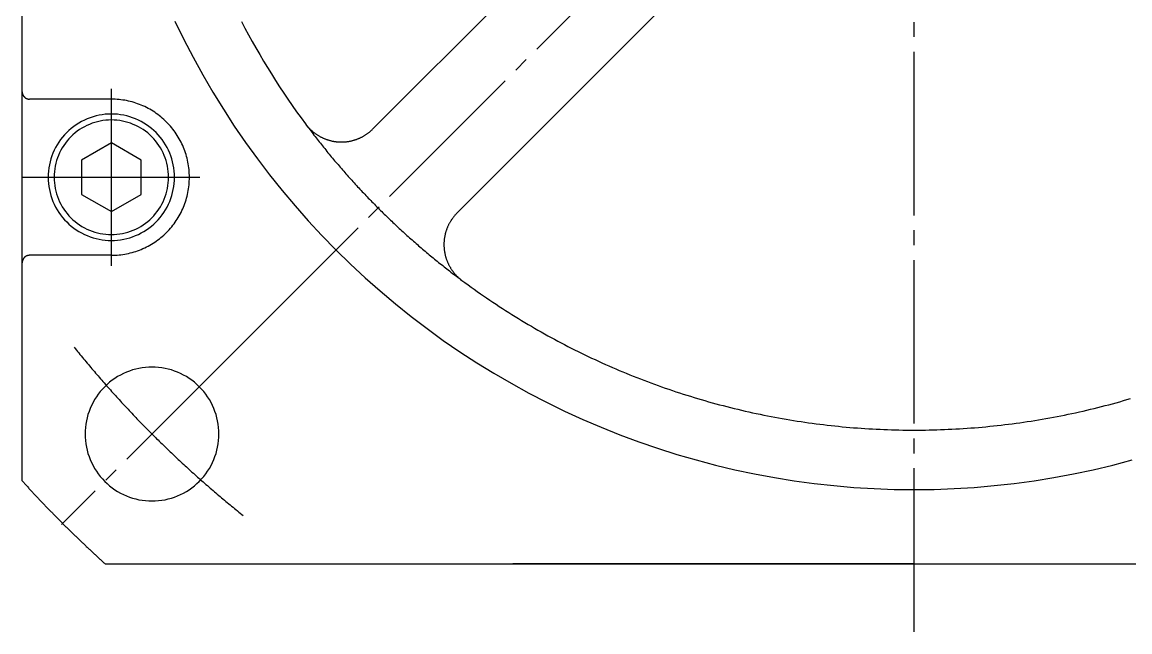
# Model space of a CAD drawing. Extents: x 0 to 707, y 0 to 380.
# Drawn here: x 582.3 to 656.8, y 199.4 to 240.4 of the extents above; entities that cross this region are included whole.
import ezdxf

# ---------------------------------------------------------------- set-up
doc = ezdxf.new("R2010")
doc.units = 0
doc.linetypes.add('DASH_CENTER', pattern=[14, 11, -1, 1, -1])
doc.layers.get('0').update_dxf_attribs({"linetype": 'CONTINUOUS'})

msp = doc.modelspace()

# ---------------------------------------------------------------- linework, layer by layer
at = {"color": 7, "linetype": 'CONTINUOUS'}
for p, q in [((582.259, 209.511), (582.259, 318.341)), ((605.853, 233.176), (622.092, 249.416)), ((611.509, 227.519), (627.749, 243.759)), ((588.259, 235.176), (582.759, 235.176)), ((588.259, 232.235), (586.259, 231.081)), ((590.259, 231.081), (588.259, 232.235)), ((586.259, 231.081), (586.259, 228.771)), ((590.259, 228.771), (590.259, 231.081)), ((586.259, 228.771), (588.259, 227.617)), ((588.259, 227.617), (590.259, 228.771)), ((588.259, 224.676), (582.759, 224.676)), ((587.844, 203.926), (642.259, 203.926)), ((642.259, 203.926), (615.259, 203.926)), ((642.259, 203.926), (615.259, 203.926)), ((642.259, 203.926), (670.509, 203.926))]:
    msp.add_line(p, q, dxfattribs=at)
at = {"color": 1, "linetype": 'DASH_CENTER'}
for p, q in [((642.259, 199.362), (642.259, 263.926)), ((597.075, 218.742), (627.702, 249.368)), ((588.259, 229.926), (588.259, 235.876)), ((582.309, 229.926), (588.259, 229.926)), ((588.259, 229.926), (594.209, 229.926)), ((588.259, 223.976), (588.259, 229.926)), ((597.075, 218.742), (584.913, 206.58))]:
    msp.add_line(p, q, dxfattribs=at)
at = {"color": 7, "linetype": 'CONTINUOUS'}
for points in [[(592.54, 240.411, 0), (593.132, 239.197, 0), (593.754, 237.999, 0), (594.405, 236.817, 0), (595.084, 235.65, 0), (595.792, 234.501, 0), (596.529, 233.37, 0), (597.292, 232.257, 0), (598.083, 231.163, 0), (598.9, 230.088, 0), (599.744, 229.034, 0), (600.613, 228.002, 0), (601.507, 226.99, 0), (602.426, 226.001, 0), (603.368, 225.035, 0), (604.335, 224.092, 0), (605.324, 223.174, 0), (606.335, 222.28, 0), (607.368, 221.411, 0), (608.422, 220.567, 0), (609.496, 219.75, 0), (610.59, 218.959, 0), (611.703, 218.195, 0), (612.834, 217.459, 0), (613.984, 216.751, 0), (615.15, 216.071, 0), (616.333, 215.42, 0), (617.531, 214.799, 0), (618.744, 214.207, 0), (619.971, 213.645, 0), (621.212, 213.113, 0), (622.465, 212.611, 0), (623.73, 212.141, 0), (625.007, 211.702, 0), (626.294, 211.294, 0), (627.59, 210.918, 0), (628.895, 210.574, 0), (630.209, 210.262, 0), (631.529, 209.983, 0), (632.856, 209.736, 0), (634.189, 209.521, 0), (635.527, 209.34, 0), (636.868, 209.191, 0), (638.213, 209.075, 0), (639.561, 208.992, 0), (640.91, 208.943, 0), (642.259, 208.926, 0)], [(597.006, 240.408, 0), (597.243, 239.957, 0), (597.484, 239.509, 0), (597.73, 239.063, 0), (597.981, 238.62, 0), (598.236, 238.179, 0), (598.495, 237.74, 0), (598.759, 237.305, 0), (599.027, 236.872, 0), (599.299, 236.441, 0), (599.576, 236.014, 0), (599.856, 235.589, 0), (600.141, 235.167, 0), (600.431, 234.748, 0), (600.724, 234.332, 0), (601.022, 233.919, 0), (601.323, 233.508, 0)], [(582.259, 235.676, 0), (582.259, 235.67, 0), (582.259, 235.664, 0), (582.26, 235.658, 0), (582.26, 235.652, 0), (582.26, 235.645, 0), (582.261, 235.639, 0), (582.261, 235.633, 0), (582.262, 235.627, 0), (582.262, 235.621, 0), (582.263, 235.615, 0), (582.264, 235.609, 0), (582.265, 235.603, 0), (582.266, 235.597, 0), (582.267, 235.591, 0), (582.268, 235.585, 0), (582.269, 235.579, 0), (582.27, 235.573, 0), (582.271, 235.567, 0), (582.273, 235.561, 0), (582.274, 235.555, 0), (582.276, 235.549, 0), (582.277, 235.543, 0), (582.279, 235.537, 0), (582.281, 235.531, 0), (582.283, 235.525, 0), (582.285, 235.519, 0), (582.287, 235.513, 0), (582.289, 235.508, 0), (582.291, 235.502, 0), (582.293, 235.496, 0), (582.295, 235.49, 0), (582.297, 235.485, 0), (582.3, 235.479, 0), (582.302, 235.473, 0), (582.305, 235.468, 0), (582.307, 235.462, 0), (582.31, 235.457, 0), (582.313, 235.451, 0), (582.316, 235.446, 0), (582.318, 235.44, 0), (582.321, 235.435, 0), (582.324, 235.43, 0), (582.327, 235.424, 0), (582.33, 235.419, 0), (582.334, 235.414, 0), (582.337, 235.409, 0), (582.34, 235.403, 0), (582.344, 235.398, 0), (582.347, 235.393, 0), (582.351, 235.388, 0), (582.354, 235.383, 0), (582.358, 235.378, 0), (582.361, 235.373, 0), (582.365, 235.368, 0), (582.369, 235.364, 0), (582.373, 235.359, 0), (582.377, 235.354, 0), (582.381, 235.35, 0), (582.385, 235.345, 0), (582.389, 235.34, 0), (582.393, 235.336, 0), (582.397, 235.331, 0), (582.401, 235.327, 0), (582.406, 235.323, 0), (582.41, 235.318, 0), (582.415, 235.314, 0), (582.419, 235.31, 0), (582.424, 235.306, 0), (582.428, 235.302, 0), (582.433, 235.297, 0), (582.437, 235.294, 0), (582.442, 235.29, 0), (582.447, 235.286, 0), (582.452, 235.282, 0), (582.457, 235.278, 0), (582.461, 235.274, 0), (582.466, 235.271, 0), (582.471, 235.267, 0), (582.476, 235.264, 0), (582.482, 235.26, 0), (582.487, 235.257, 0), (582.492, 235.254, 0), (582.497, 235.25, 0), (582.502, 235.247, 0), (582.508, 235.244, 0), (582.513, 235.241, 0), (582.518, 235.238, 0), (582.524, 235.235, 0), (582.529, 235.232, 0), (582.535, 235.229, 0), (582.54, 235.227, 0), (582.546, 235.224, 0), (582.551, 235.222, 0), (582.557, 235.219, 0), (582.562, 235.217, 0), (582.568, 235.214, 0), (582.574, 235.212, 0), (582.579, 235.21, 0), (582.585, 235.207, 0), (582.591, 235.205, 0), (582.597, 235.203, 0), (582.602, 235.201, 0), (582.608, 235.199, 0), (582.614, 235.198, 0), (582.62, 235.196, 0), (582.626, 235.194, 0), (582.632, 235.193, 0), (582.638, 235.191, 0), (582.644, 235.19, 0), (582.65, 235.188, 0), (582.656, 235.187, 0), (582.662, 235.186, 0), (582.668, 235.185, 0), (582.674, 235.183, 0), (582.68, 235.182, 0), (582.686, 235.181, 0), (582.692, 235.181, 0), (582.698, 235.18, 0), (582.704, 235.179, 0), (582.71, 235.178, 0), (582.716, 235.178, 0), (582.723, 235.177, 0), (582.729, 235.177, 0), (582.735, 235.177, 0), (582.741, 235.176, 0), (582.747, 235.176, 0), (582.753, 235.176, 0), (582.759, 235.176, 0)], [(588.259, 224.676, 0), (588.388, 224.678, 0), (588.517, 224.682, 0), (588.646, 224.69, 0), (588.774, 224.701, 0), (588.902, 224.716, 0), (589.03, 224.733, 0), (589.157, 224.753, 0), (589.284, 224.777, 0), (589.41, 224.804, 0), (589.535, 224.833, 0), (589.66, 224.866, 0), (589.783, 224.902, 0), (589.906, 224.941, 0), (590.028, 224.983, 0), (590.149, 225.028, 0), (590.268, 225.076, 0), (590.387, 225.126, 0), (590.504, 225.18, 0), (590.62, 225.237, 0), (590.734, 225.296, 0), (590.847, 225.358, 0), (590.958, 225.423, 0), (591.068, 225.491, 0), (591.176, 225.561, 0), (591.282, 225.634, 0), (591.387, 225.709, 0), (591.489, 225.787, 0), (591.59, 225.868, 0), (591.688, 225.951, 0), (591.785, 226.036, 0), (591.879, 226.124, 0), (591.972, 226.214, 0), (592.062, 226.306, 0), (592.149, 226.4, 0), (592.235, 226.497, 0), (592.318, 226.596, 0), (592.398, 226.696, 0), (592.476, 226.799, 0), (592.552, 226.903, 0), (592.625, 227.009, 0), (592.695, 227.117, 0), (592.762, 227.227, 0), (592.827, 227.338, 0), (592.889, 227.451, 0), (592.949, 227.566, 0), (593.005, 227.681, 0), (593.059, 227.799, 0), (593.11, 227.917, 0), (593.158, 228.037, 0), (593.202, 228.157, 0), (593.244, 228.279, 0), (593.283, 228.402, 0), (593.319, 228.526, 0), (593.352, 228.65, 0), (593.382, 228.776, 0), (593.408, 228.902, 0), (593.432, 229.029, 0), (593.453, 229.156, 0), (593.47, 229.283, 0), (593.484, 229.411, 0), (593.495, 229.54, 0), (593.503, 229.668, 0), (593.508, 229.797, 0), (593.509, 229.926, 0), (593.508, 230.055, 0), (593.503, 230.184, 0), (593.495, 230.312, 0), (593.484, 230.441, 0), (593.47, 230.569, 0), (593.453, 230.696, 0), (593.432, 230.824, 0), (593.408, 230.95, 0), (593.382, 231.076, 0), (593.352, 231.202, 0), (593.319, 231.326, 0), (593.283, 231.45, 0), (593.244, 231.573, 0), (593.202, 231.695, 0), (593.158, 231.816, 0), (593.11, 231.935, 0), (593.059, 232.054, 0), (593.005, 232.171, 0), (592.949, 232.287, 0), (592.889, 232.401, 0), (592.827, 232.514, 0), (592.762, 232.625, 0), (592.695, 232.735, 0), (592.625, 232.843, 0), (592.552, 232.949, 0), (592.476, 233.054, 0), (592.398, 233.156, 0), (592.318, 233.257, 0), (592.235, 233.355, 0), (592.149, 233.452, 0), (592.062, 233.546, 0), (591.972, 233.638, 0), (591.879, 233.728, 0), (591.785, 233.816, 0), (591.688, 233.901, 0), (591.59, 233.984, 0), (591.489, 234.065, 0), (591.387, 234.143, 0), (591.282, 234.218, 0), (591.176, 234.291, 0), (591.068, 234.362, 0), (590.958, 234.429, 0), (590.847, 234.494, 0), (590.734, 234.556, 0), (590.62, 234.616, 0), (590.504, 234.672, 0), (590.387, 234.726, 0), (590.268, 234.776, 0), (590.149, 234.824, 0), (590.028, 234.869, 0), (589.906, 234.911, 0), (589.783, 234.95, 0), (589.66, 234.986, 0), (589.535, 235.019, 0), (589.41, 235.049, 0), (589.284, 235.075, 0), (589.157, 235.099, 0), (589.03, 235.119, 0), (588.902, 235.137, 0), (588.774, 235.151, 0), (588.646, 235.162, 0), (588.517, 235.17, 0), (588.388, 235.175, 0), (588.259, 235.176, 0)], [(592.509, 229.926, 0), (592.504, 230.135, 0), (592.489, 230.343, 0), (592.463, 230.55, 0), (592.428, 230.755, 0), (592.382, 230.959, 0), (592.326, 231.16, 0), (592.261, 231.358, 0), (592.186, 231.552, 0), (592.101, 231.743, 0), (592.007, 231.93, 0), (591.905, 232.111, 0), (591.793, 232.287, 0), (591.673, 232.458, 0), (591.545, 232.622, 0), (591.408, 232.78, 0), (591.265, 232.931, 0), (591.113, 233.075, 0), (590.956, 233.211, 0), (590.791, 233.34, 0), (590.621, 233.46, 0), (590.444, 233.571, 0), (590.263, 233.674, 0), (590.076, 233.768, 0), (589.886, 233.853, 0), (589.691, 233.928, 0), (589.493, 233.993, 0), (589.292, 234.049, 0), (589.088, 234.094, 0), (588.883, 234.13, 0), (588.676, 234.156, 0), (588.468, 234.171, 0), (588.259, 234.176, 0), (588.051, 234.171, 0), (587.843, 234.156, 0), (587.636, 234.13, 0), (587.43, 234.094, 0), (587.227, 234.049, 0), (587.026, 233.993, 0), (586.828, 233.928, 0), (586.633, 233.853, 0), (586.442, 233.768, 0), (586.256, 233.674, 0), (586.074, 233.571, 0), (585.898, 233.46, 0), (585.728, 233.34, 0), (585.563, 233.211, 0), (585.405, 233.075, 0), (585.254, 232.931, 0), (585.11, 232.78, 0), (584.974, 232.622, 0), (584.846, 232.458, 0), (584.726, 232.287, 0), (584.614, 232.111, 0), (584.511, 231.93, 0), (584.417, 231.743, 0), (584.333, 231.552, 0), (584.258, 231.358, 0), (584.192, 231.16, 0), (584.137, 230.959, 0), (584.091, 230.755, 0), (584.055, 230.55, 0), (584.03, 230.343, 0), (584.014, 230.135, 0), (584.009, 229.926, 0), (584.014, 229.718, 0), (584.03, 229.51, 0), (584.055, 229.302, 0), (584.091, 229.097, 0), (584.137, 228.893, 0), (584.192, 228.692, 0), (584.258, 228.494, 0), (584.333, 228.3, 0), (584.417, 228.109, 0), (584.511, 227.923, 0), (584.614, 227.741, 0), (584.726, 227.565, 0), (584.846, 227.394, 0), (584.974, 227.23, 0), (585.11, 227.072, 0), (585.254, 226.921, 0), (585.405, 226.777, 0), (585.563, 226.641, 0), (585.728, 226.512, 0), (585.898, 226.392, 0), (586.074, 226.281, 0), (586.256, 226.178, 0), (586.442, 226.084, 0), (586.633, 226, 0), (586.828, 225.925, 0), (587.026, 225.859, 0), (587.227, 225.803, 0), (587.43, 225.758, 0), (587.636, 225.722, 0), (587.843, 225.697, 0), (588.051, 225.681, 0), (588.259, 225.676, 0), (588.468, 225.681, 0), (588.676, 225.697, 0), (588.883, 225.722, 0), (589.088, 225.758, 0), (589.292, 225.803, 0), (589.493, 225.859, 0), (589.691, 225.925, 0), (589.886, 226, 0), (590.076, 226.084, 0), (590.263, 226.178, 0), (590.444, 226.281, 0), (590.621, 226.392, 0), (590.791, 226.512, 0), (590.956, 226.641, 0), (591.113, 226.777, 0), (591.265, 226.921, 0), (591.408, 227.072, 0), (591.545, 227.23, 0), (591.673, 227.394, 0), (591.793, 227.565, 0), (591.905, 227.741, 0), (592.007, 227.923, 0), (592.101, 228.109, 0), (592.186, 228.3, 0), (592.261, 228.494, 0), (592.326, 228.692, 0), (592.382, 228.893, 0), (592.428, 229.097, 0), (592.463, 229.302, 0), (592.489, 229.51, 0), (592.504, 229.718, 0), (592.509, 229.926, 0)], [(592.109, 229.926, 0), (592.105, 230.115, 0), (592.091, 230.303, 0), (592.068, 230.491, 0), (592.035, 230.677, 0), (591.994, 230.862, 0), (591.944, 231.044, 0), (591.884, 231.223, 0), (591.816, 231.399, 0), (591.74, 231.572, 0), (591.655, 231.741, 0), (591.562, 231.905, 0), (591.46, 232.065, 0), (591.352, 232.22, 0), (591.235, 232.369, 0), (591.112, 232.512, 0), (590.982, 232.648, 0), (590.845, 232.779, 0), (590.702, 232.902, 0), (590.553, 233.018, 0), (590.398, 233.127, 0), (590.239, 233.228, 0), (590.074, 233.321, 0), (589.905, 233.406, 0), (589.733, 233.483, 0), (589.556, 233.551, 0), (589.377, 233.61, 0), (589.195, 233.661, 0), (589.01, 233.702, 0), (588.824, 233.734, 0), (588.637, 233.758, 0), (588.448, 233.771, 0), (588.259, 233.776, 0), (588.07, 233.771, 0), (587.882, 233.758, 0), (587.694, 233.734, 0), (587.508, 233.702, 0), (587.324, 233.661, 0), (587.142, 233.61, 0), (586.962, 233.551, 0), (586.786, 233.483, 0), (586.613, 233.406, 0), (586.444, 233.321, 0), (586.28, 233.228, 0), (586.12, 233.127, 0), (585.966, 233.018, 0), (585.817, 232.902, 0), (585.674, 232.779, 0), (585.537, 232.648, 0), (585.407, 232.512, 0), (585.283, 232.369, 0), (585.167, 232.22, 0), (585.058, 232.065, 0), (584.957, 231.905, 0), (584.864, 231.741, 0), (584.779, 231.572, 0), (584.702, 231.399, 0), (584.634, 231.223, 0), (584.575, 231.044, 0), (584.525, 230.862, 0), (584.483, 230.677, 0), (584.451, 230.491, 0), (584.428, 230.303, 0), (584.414, 230.115, 0), (584.409, 229.926, 0), (584.414, 229.737, 0), (584.428, 229.549, 0), (584.451, 229.361, 0), (584.483, 229.175, 0), (584.525, 228.991, 0), (584.575, 228.808, 0), (584.634, 228.629, 0), (584.702, 228.453, 0), (584.779, 228.28, 0), (584.864, 228.111, 0), (584.957, 227.947, 0), (585.058, 227.787, 0), (585.167, 227.633, 0), (585.283, 227.484, 0), (585.407, 227.341, 0), (585.537, 227.204, 0), (585.674, 227.073, 0), (585.817, 226.95, 0), (585.966, 226.834, 0), (586.12, 226.725, 0), (586.28, 226.624, 0), (586.444, 226.531, 0), (586.613, 226.446, 0), (586.786, 226.369, 0), (586.962, 226.301, 0), (587.142, 226.242, 0), (587.324, 226.191, 0), (587.508, 226.15, 0), (587.694, 226.118, 0), (587.882, 226.095, 0), (588.07, 226.081, 0), (588.259, 226.076, 0), (588.448, 226.081, 0), (588.637, 226.095, 0), (588.824, 226.118, 0), (589.01, 226.15, 0), (589.195, 226.191, 0), (589.377, 226.242, 0), (589.556, 226.301, 0), (589.733, 226.369, 0), (589.905, 226.446, 0), (590.074, 226.531, 0), (590.239, 226.624, 0), (590.398, 226.725, 0), (590.553, 226.834, 0), (590.702, 226.95, 0), (590.845, 227.073, 0), (590.982, 227.204, 0), (591.112, 227.341, 0), (591.235, 227.484, 0), (591.352, 227.633, 0), (591.46, 227.787, 0), (591.562, 227.947, 0), (591.655, 228.111, 0), (591.74, 228.28, 0), (591.816, 228.453, 0), (591.884, 228.629, 0), (591.944, 228.808, 0), (591.994, 228.991, 0), (592.035, 229.175, 0), (592.068, 229.361, 0), (592.091, 229.549, 0), (592.105, 229.737, 0), (592.109, 229.926, 0)], [(601.323, 233.508, 0), (601.393, 233.415, 0), (601.463, 233.321, 0), (601.533, 233.228, 0), (601.603, 233.135, 0), (601.674, 233.042, 0), (601.745, 232.949, 0), (601.815, 232.857, 0), (601.887, 232.765, 0), (601.958, 232.672, 0), (602.03, 232.58, 0), (602.101, 232.488, 0), (602.173, 232.397, 0), (602.246, 232.305, 0), (602.318, 232.214, 0), (602.391, 232.122, 0), (602.463, 232.031, 0), (602.536, 231.94, 0), (602.61, 231.85, 0), (602.683, 231.759, 0), (602.757, 231.668, 0), (602.831, 231.578, 0), (602.905, 231.488, 0), (602.979, 231.398, 0), (603.054, 231.309, 0), (603.128, 231.219, 0), (603.203, 231.13, 0), (603.278, 231.04, 0), (603.354, 230.951, 0), (603.429, 230.862, 0), (603.505, 230.774, 0), (603.581, 230.685, 0), (603.657, 230.597, 0), (603.733, 230.509, 0), (603.81, 230.421, 0), (603.886, 230.333, 0), (603.963, 230.245, 0), (604.04, 230.158, 0), (604.118, 230.07, 0), (604.195, 229.983, 0), (604.273, 229.896, 0), (604.351, 229.809, 0), (604.429, 229.723, 0), (604.507, 229.636, 0), (604.586, 229.55, 0), (604.665, 229.464, 0), (604.743, 229.378, 0), (604.823, 229.292, 0), (604.902, 229.207, 0), (604.981, 229.122, 0), (605.061, 229.036, 0), (605.141, 228.951, 0), (605.221, 228.867, 0), (605.301, 228.782, 0), (605.382, 228.698, 0), (605.462, 228.613, 0), (605.543, 228.529, 0), (605.624, 228.446, 0), (605.705, 228.362, 0), (605.787, 228.278, 0), (605.869, 228.195, 0), (605.95, 228.112, 0), (606.032, 228.029, 0), (606.115, 227.946, 0), (606.197, 227.864, 0), (606.279, 227.781, 0), (606.362, 227.699, 0), (606.445, 227.617, 0), (606.528, 227.535, 0), (606.612, 227.454, 0), (606.695, 227.372, 0), (606.779, 227.291, 0), (606.863, 227.21, 0), (606.947, 227.129, 0), (607.031, 227.048, 0), (607.115, 226.968, 0), (607.2, 226.888, 0), (607.285, 226.808, 0), (607.37, 226.728, 0), (607.455, 226.648, 0), (607.54, 226.569, 0), (607.626, 226.489, 0), (607.711, 226.41, 0), (607.797, 226.331, 0), (607.883, 226.253, 0), (607.97, 226.174, 0), (608.056, 226.096, 0), (608.143, 226.018, 0), (608.229, 225.94, 0), (608.316, 225.862, 0), (608.404, 225.784, 0), (608.491, 225.707, 0), (608.578, 225.63, 0), (608.666, 225.553, 0), (608.754, 225.476, 0), (608.842, 225.4, 0), (608.93, 225.324, 0), (609.018, 225.247, 0), (609.107, 225.172, 0), (609.196, 225.096, 0), (609.285, 225.02, 0), (609.374, 224.945, 0), (609.463, 224.87, 0), (609.552, 224.795, 0), (609.642, 224.72, 0), (609.731, 224.646, 0), (609.821, 224.572, 0), (609.911, 224.497, 0), (610.002, 224.424, 0), (610.092, 224.35, 0), (610.183, 224.276, 0), (610.273, 224.203, 0), (610.364, 224.13, 0), (610.456, 224.057, 0), (610.547, 223.985, 0), (610.638, 223.912, 0), (610.73, 223.84, 0), (610.822, 223.768, 0), (610.913, 223.696, 0), (611.006, 223.625, 0), (611.098, 223.553, 0), (611.19, 223.482, 0), (611.283, 223.411, 0), (611.375, 223.341, 0), (611.468, 223.27, 0), (611.561, 223.2, 0), (611.655, 223.13, 0), (611.748, 223.06, 0), (611.842, 222.99, 0)], [(601.323, 233.508, 0), (601.348, 233.476, 0), (601.372, 233.444, 0), (601.397, 233.413, 0), (601.423, 233.382, 0), (601.449, 233.351, 0), (601.475, 233.32, 0), (601.502, 233.29, 0), (601.529, 233.261, 0), (601.556, 233.231, 0), (601.584, 233.202, 0), (601.613, 233.174, 0), (601.641, 233.145, 0), (601.67, 233.118, 0), (601.7, 233.09, 0), (601.73, 233.063, 0), (601.76, 233.036, 0), (601.79, 233.01, 0), (601.821, 232.984, 0), (601.852, 232.959, 0), (601.884, 232.934, 0), (601.916, 232.909, 0), (601.948, 232.885, 0), (601.98, 232.862, 0), (602.013, 232.838, 0), (602.046, 232.815, 0), (602.08, 232.793, 0), (602.114, 232.771, 0), (602.148, 232.75, 0), (602.182, 232.729, 0), (602.217, 232.708, 0), (602.251, 232.688, 0), (602.287, 232.668, 0), (602.322, 232.649, 0), (602.358, 232.631, 0), (602.394, 232.612, 0), (602.43, 232.595, 0), (602.466, 232.577, 0), (602.503, 232.561, 0), (602.539, 232.544, 0), (602.576, 232.529, 0), (602.614, 232.514, 0), (602.651, 232.499, 0), (602.689, 232.485, 0), (602.727, 232.471, 0), (602.765, 232.458, 0), (602.803, 232.445, 0), (602.841, 232.433, 0), (602.88, 232.421, 0), (602.918, 232.41, 0), (602.957, 232.399, 0), (602.996, 232.389, 0), (603.035, 232.379, 0), (603.074, 232.37, 0), (603.114, 232.362, 0), (603.153, 232.354, 0), (603.193, 232.346, 0), (603.232, 232.339, 0), (603.272, 232.333, 0), (603.312, 232.327, 0), (603.352, 232.322, 0), (603.392, 232.317, 0), (603.432, 232.313, 0), (603.472, 232.309, 0), (603.512, 232.306, 0), (603.552, 232.303, 0), (603.592, 232.301, 0), (603.633, 232.299, 0), (603.673, 232.298, 0), (603.713, 232.298, 0), (603.753, 232.298, 0), (603.793, 232.298, 0), (603.834, 232.299, 0), (603.874, 232.301, 0), (603.914, 232.303, 0), (603.954, 232.306, 0), (603.994, 232.309, 0), (604.034, 232.313, 0), (604.074, 232.317, 0), (604.114, 232.322, 0), (604.154, 232.328, 0), (604.194, 232.333, 0), (604.234, 232.34, 0), (604.273, 232.347, 0), (604.313, 232.354, 0), (604.352, 232.363, 0), (604.392, 232.371, 0), (604.431, 232.38, 0), (604.47, 232.39, 0), (604.509, 232.4, 0), (604.548, 232.411, 0), (604.586, 232.422, 0), (604.625, 232.434, 0), (604.663, 232.446, 0), (604.701, 232.459, 0), (604.739, 232.472, 0), (604.777, 232.486, 0), (604.815, 232.5, 0), (604.852, 232.515, 0), (604.889, 232.53, 0), (604.927, 232.546, 0), (604.963, 232.562, 0), (605, 232.579, 0), (605.036, 232.596, 0), (605.072, 232.614, 0), (605.108, 232.632, 0), (605.144, 232.651, 0), (605.179, 232.67, 0), (605.214, 232.69, 0), (605.249, 232.71, 0), (605.284, 232.731, 0), (605.318, 232.752, 0), (605.352, 232.773, 0), (605.386, 232.795, 0), (605.419, 232.817, 0), (605.452, 232.84, 0), (605.485, 232.864, 0), (605.518, 232.887, 0), (605.55, 232.912, 0), (605.582, 232.936, 0), (605.613, 232.961, 0), (605.644, 232.987, 0), (605.675, 233.013, 0), (605.706, 233.039, 0), (605.736, 233.066, 0), (605.766, 233.093, 0), (605.795, 233.12, 0), (605.824, 233.148, 0), (605.853, 233.176, 0)], [(611.509, 227.519, 0), (611.481, 227.491, 0), (611.453, 227.462, 0), (611.426, 227.432, 0), (611.399, 227.403, 0), (611.372, 227.372, 0), (611.346, 227.342, 0), (611.32, 227.311, 0), (611.294, 227.28, 0), (611.269, 227.248, 0), (611.245, 227.217, 0), (611.221, 227.184, 0), (611.197, 227.152, 0), (611.174, 227.119, 0), (611.151, 227.086, 0), (611.128, 227.053, 0), (611.106, 227.019, 0), (611.085, 226.985, 0), (611.064, 226.951, 0), (611.043, 226.916, 0), (611.023, 226.881, 0), (611.003, 226.846, 0), (610.984, 226.811, 0), (610.965, 226.775, 0), (610.947, 226.739, 0), (610.929, 226.703, 0), (610.912, 226.667, 0), (610.895, 226.63, 0), (610.879, 226.593, 0), (610.863, 226.556, 0), (610.848, 226.519, 0), (610.833, 226.482, 0), (610.819, 226.444, 0), (610.805, 226.406, 0), (610.792, 226.368, 0), (610.779, 226.33, 0), (610.767, 226.292, 0), (610.755, 226.253, 0), (610.744, 226.215, 0), (610.733, 226.176, 0), (610.723, 226.137, 0), (610.714, 226.098, 0), (610.704, 226.058, 0), (610.696, 226.019, 0), (610.688, 225.98, 0), (610.68, 225.94, 0), (610.673, 225.901, 0), (610.667, 225.861, 0), (610.661, 225.821, 0), (610.655, 225.781, 0), (610.651, 225.741, 0), (610.646, 225.701, 0), (610.642, 225.661, 0), (610.639, 225.621, 0), (610.636, 225.581, 0), (610.634, 225.541, 0), (610.633, 225.5, 0), (610.631, 225.46, 0), (610.631, 225.42, 0), (610.631, 225.38, 0), (610.631, 225.34, 0), (610.632, 225.299, 0), (610.634, 225.259, 0), (610.636, 225.219, 0), (610.639, 225.179, 0), (610.642, 225.139, 0), (610.646, 225.099, 0), (610.65, 225.059, 0), (610.655, 225.019, 0), (610.66, 224.979, 0), (610.666, 224.939, 0), (610.673, 224.899, 0), (610.68, 224.86, 0), (610.687, 224.82, 0), (610.695, 224.781, 0), (610.704, 224.741, 0), (610.713, 224.702, 0), (610.722, 224.663, 0), (610.732, 224.624, 0), (610.743, 224.585, 0), (610.754, 224.546, 0), (610.766, 224.508, 0), (610.778, 224.47, 0), (610.791, 224.431, 0), (610.804, 224.393, 0), (610.818, 224.356, 0), (610.832, 224.318, 0), (610.847, 224.28, 0), (610.862, 224.243, 0), (610.878, 224.206, 0), (610.894, 224.169, 0), (610.911, 224.133, 0), (610.928, 224.096, 0), (610.946, 224.06, 0), (610.964, 224.024, 0), (610.982, 223.989, 0), (611.002, 223.953, 0), (611.021, 223.918, 0), (611.041, 223.883, 0), (611.062, 223.849, 0), (611.083, 223.814, 0), (611.104, 223.78, 0), (611.126, 223.747, 0), (611.149, 223.713, 0), (611.172, 223.68, 0), (611.195, 223.647, 0), (611.218, 223.615, 0), (611.243, 223.582, 0), (611.267, 223.551, 0), (611.292, 223.519, 0), (611.318, 223.488, 0), (611.343, 223.457, 0), (611.37, 223.426, 0), (611.396, 223.396, 0), (611.423, 223.366, 0), (611.451, 223.337, 0), (611.479, 223.308, 0), (611.507, 223.279, 0), (611.536, 223.251, 0), (611.565, 223.223, 0), (611.594, 223.196, 0), (611.624, 223.168, 0), (611.654, 223.142, 0), (611.684, 223.115, 0), (611.715, 223.09, 0), (611.746, 223.064, 0), (611.778, 223.039, 0), (611.809, 223.014, 0), (611.842, 222.99, 0)], [(582.759, 224.676, 0), (582.753, 224.676, 0), (582.747, 224.676, 0), (582.741, 224.676, 0), (582.735, 224.675, 0), (582.729, 224.675, 0), (582.723, 224.675, 0), (582.716, 224.674, 0), (582.71, 224.674, 0), (582.704, 224.673, 0), (582.698, 224.672, 0), (582.692, 224.672, 0), (582.686, 224.671, 0), (582.68, 224.67, 0), (582.674, 224.669, 0), (582.668, 224.668, 0), (582.662, 224.666, 0), (582.656, 224.665, 0), (582.65, 224.664, 0), (582.644, 224.663, 0), (582.638, 224.661, 0), (582.632, 224.66, 0), (582.626, 224.658, 0), (582.62, 224.656, 0), (582.614, 224.655, 0), (582.608, 224.653, 0), (582.602, 224.651, 0), (582.597, 224.649, 0), (582.591, 224.647, 0), (582.585, 224.645, 0), (582.579, 224.643, 0), (582.574, 224.64, 0), (582.568, 224.638, 0), (582.562, 224.636, 0), (582.557, 224.633, 0), (582.551, 224.631, 0), (582.546, 224.628, 0), (582.54, 224.625, 0), (582.535, 224.623, 0), (582.529, 224.62, 0), (582.524, 224.617, 0), (582.518, 224.614, 0), (582.513, 224.611, 0), (582.508, 224.608, 0), (582.502, 224.605, 0), (582.497, 224.602, 0), (582.492, 224.599, 0), (582.487, 224.595, 0), (582.482, 224.592, 0), (582.476, 224.588, 0), (582.471, 224.585, 0), (582.466, 224.581, 0), (582.461, 224.578, 0), (582.457, 224.574, 0), (582.452, 224.57, 0), (582.447, 224.566, 0), (582.442, 224.563, 0), (582.437, 224.559, 0), (582.433, 224.555, 0), (582.428, 224.551, 0), (582.424, 224.547, 0), (582.419, 224.542, 0), (582.415, 224.538, 0), (582.41, 224.534, 0), (582.406, 224.53, 0), (582.401, 224.525, 0), (582.397, 224.521, 0), (582.393, 224.516, 0), (582.389, 224.512, 0), (582.385, 224.507, 0), (582.381, 224.503, 0), (582.377, 224.498, 0), (582.373, 224.493, 0), (582.369, 224.489, 0), (582.365, 224.484, 0), (582.361, 224.479, 0), (582.358, 224.474, 0), (582.354, 224.469, 0), (582.351, 224.464, 0), (582.347, 224.459, 0), (582.344, 224.454, 0), (582.34, 224.449, 0), (582.337, 224.444, 0), (582.334, 224.438, 0), (582.33, 224.433, 0), (582.327, 224.428, 0), (582.324, 224.423, 0), (582.321, 224.417, 0), (582.318, 224.412, 0), (582.316, 224.406, 0), (582.313, 224.401, 0), (582.31, 224.395, 0), (582.307, 224.39, 0), (582.305, 224.384, 0), (582.302, 224.379, 0), (582.3, 224.373, 0), (582.297, 224.367, 0), (582.295, 224.362, 0), (582.293, 224.356, 0), (582.291, 224.35, 0), (582.289, 224.345, 0), (582.287, 224.339, 0), (582.285, 224.333, 0), (582.283, 224.327, 0), (582.281, 224.321, 0), (582.279, 224.315, 0), (582.277, 224.309, 0), (582.276, 224.304, 0), (582.274, 224.298, 0), (582.273, 224.292, 0), (582.271, 224.286, 0), (582.27, 224.28, 0), (582.269, 224.274, 0), (582.268, 224.268, 0), (582.267, 224.262, 0), (582.266, 224.256, 0), (582.265, 224.249, 0), (582.264, 224.243, 0), (582.263, 224.237, 0), (582.262, 224.231, 0), (582.262, 224.225, 0), (582.261, 224.219, 0), (582.261, 224.213, 0), (582.26, 224.207, 0), (582.26, 224.201, 0), (582.26, 224.194, 0), (582.259, 224.188, 0), (582.259, 224.182, 0), (582.259, 224.176, 0)], [(611.842, 222.99, 0), (612.046, 222.839, 0), (612.252, 222.688, 0), (612.458, 222.539, 0), (612.665, 222.391, 0), (612.873, 222.244, 0), (613.081, 222.097, 0), (613.29, 221.952, 0), (613.5, 221.808, 0), (613.711, 221.665, 0), (613.922, 221.523, 0), (614.134, 221.382, 0), (614.347, 221.242, 0), (614.561, 221.103, 0), (614.775, 220.966, 0), (614.99, 220.829, 0), (615.205, 220.693, 0), (615.421, 220.559, 0), (615.638, 220.425, 0), (615.856, 220.293, 0), (616.074, 220.162, 0), (616.293, 220.032, 0), (616.512, 219.903, 0), (616.732, 219.775, 0), (616.953, 219.648, 0), (617.174, 219.522, 0), (617.396, 219.397, 0), (617.619, 219.274, 0), (617.842, 219.151, 0), (618.066, 219.03, 0), (618.29, 218.91, 0), (618.515, 218.79, 0), (618.741, 218.672, 0), (618.967, 218.556, 0), (619.194, 218.44, 0), (619.421, 218.325, 0), (619.649, 218.212, 0), (619.878, 218.1, 0), (620.107, 217.988, 0), (620.337, 217.878, 0), (620.567, 217.769, 0), (620.797, 217.662, 0), (621.029, 217.555, 0), (621.261, 217.45, 0), (621.493, 217.345, 0), (621.726, 217.242, 0), (621.959, 217.14, 0), (622.193, 217.04, 0), (622.427, 216.94, 0), (622.662, 216.842, 0), (622.897, 216.744, 0), (623.133, 216.648, 0), (623.369, 216.553, 0), (623.606, 216.46, 0), (623.843, 216.367, 0), (624.081, 216.276, 0), (624.319, 216.186, 0), (624.558, 216.097, 0), (624.797, 216.009, 0), (625.036, 215.922, 0), (625.276, 215.837, 0), (625.516, 215.753, 0), (625.757, 215.67, 0), (625.998, 215.588, 0), (626.24, 215.507, 0), (626.482, 215.428, 0), (626.724, 215.35, 0), (626.967, 215.273, 0), (627.21, 215.197, 0), (627.453, 215.123, 0), (627.697, 215.049, 0), (627.941, 214.977, 0), (628.186, 214.906, 0), (628.431, 214.837, 0), (628.676, 214.768, 0), (628.921, 214.701, 0), (629.167, 214.635, 0), (629.414, 214.57, 0), (629.66, 214.507, 0), (629.907, 214.445, 0), (630.154, 214.384, 0), (630.402, 214.324, 0), (630.65, 214.265, 0), (630.898, 214.208, 0), (631.146, 214.152, 0), (631.395, 214.097, 0), (631.644, 214.043, 0), (631.893, 213.991, 0), (632.142, 213.94, 0), (632.392, 213.89, 0), (632.642, 213.841, 0), (632.892, 213.794, 0), (633.142, 213.748, 0), (633.393, 213.703, 0), (633.644, 213.659, 0), (633.895, 213.617, 0), (634.146, 213.576, 0), (634.398, 213.536, 0), (634.649, 213.497, 0), (634.901, 213.46, 0), (635.153, 213.424, 0), (635.405, 213.389, 0), (635.658, 213.355, 0), (635.91, 213.323, 0), (636.163, 213.292, 0), (636.416, 213.262, 0), (636.669, 213.233, 0), (636.922, 213.206, 0), (637.175, 213.18, 0), (637.429, 213.155, 0), (637.682, 213.132, 0), (637.936, 213.11, 0), (638.19, 213.089, 0), (638.444, 213.069, 0), (638.698, 213.051, 0), (638.952, 213.033, 0), (639.206, 213.018, 0), (639.46, 213.003, 0), (639.714, 212.99, 0), (639.969, 212.978, 0), (640.223, 212.967, 0), (640.477, 212.957, 0), (640.732, 212.949, 0), (640.986, 212.942, 0), (641.241, 212.936, 0), (641.496, 212.932, 0), (641.75, 212.929, 0), (642.005, 212.927, 0), (642.259, 212.926, 0)], [(595.494, 212.661, 0), (595.489, 212.882, 0), (595.472, 213.102, 0), (595.445, 213.321, 0), (595.408, 213.539, 0), (595.359, 213.754, 0), (595.3, 213.967, 0), (595.231, 214.177, 0), (595.152, 214.383, 0), (595.062, 214.585, 0), (594.963, 214.782, 0), (594.854, 214.974, 0), (594.736, 215.161, 0), (594.609, 215.341, 0), (594.473, 215.516, 0), (594.328, 215.683, 0), (594.176, 215.843, 0), (594.016, 215.995, 0), (593.849, 216.139, 0), (593.675, 216.275, 0), (593.494, 216.402, 0), (593.308, 216.521, 0), (593.115, 216.629, 0), (592.918, 216.729, 0), (592.716, 216.818, 0), (592.51, 216.898, 0), (592.3, 216.967, 0), (592.087, 217.026, 0), (591.872, 217.074, 0), (591.654, 217.112, 0), (591.435, 217.139, 0), (591.215, 217.155, 0), (590.994, 217.161, 0), (590.773, 217.155, 0), (590.553, 217.139, 0), (590.334, 217.112, 0), (590.116, 217.074, 0), (589.901, 217.026, 0), (589.688, 216.967, 0), (589.478, 216.898, 0), (589.272, 216.818, 0), (589.07, 216.729, 0), (588.873, 216.629, 0), (588.681, 216.521, 0), (588.494, 216.402, 0), (588.313, 216.275, 0), (588.139, 216.139, 0), (587.972, 215.995, 0), (587.812, 215.843, 0), (587.66, 215.683, 0), (587.516, 215.516, 0), (587.38, 215.341, 0), (587.252, 215.161, 0), (587.134, 214.974, 0), (587.025, 214.782, 0), (586.926, 214.585, 0), (586.837, 214.383, 0), (586.757, 214.177, 0), (586.688, 213.967, 0), (586.629, 213.754, 0), (586.581, 213.539, 0), (586.543, 213.321, 0), (586.516, 213.102, 0), (586.5, 212.882, 0), (586.494, 212.661, 0), (586.5, 212.44, 0), (586.516, 212.22, 0), (586.543, 212.001, 0), (586.581, 211.783, 0), (586.629, 211.567, 0), (586.688, 211.355, 0), (586.757, 211.145, 0), (586.837, 210.939, 0), (586.926, 210.737, 0), (587.025, 210.54, 0), (587.134, 210.347, 0), (587.252, 210.161, 0), (587.38, 209.98, 0), (587.516, 209.806, 0), (587.66, 209.639, 0), (587.812, 209.479, 0), (587.972, 209.327, 0), (588.139, 209.182, 0), (588.313, 209.046, 0), (588.494, 208.919, 0), (588.681, 208.801, 0), (588.873, 208.692, 0), (589.07, 208.593, 0), (589.272, 208.503, 0), (589.478, 208.424, 0), (589.688, 208.355, 0), (589.901, 208.296, 0), (590.116, 208.247, 0), (590.334, 208.21, 0), (590.553, 208.183, 0), (590.773, 208.166, 0), (590.994, 208.161, 0), (591.215, 208.166, 0), (591.435, 208.183, 0), (591.654, 208.21, 0), (591.872, 208.247, 0), (592.087, 208.296, 0), (592.3, 208.355, 0), (592.51, 208.424, 0), (592.716, 208.503, 0), (592.918, 208.593, 0), (593.115, 208.692, 0), (593.308, 208.801, 0), (593.494, 208.919, 0), (593.675, 209.046, 0), (593.849, 209.182, 0), (594.016, 209.327, 0), (594.176, 209.479, 0), (594.328, 209.639, 0), (594.473, 209.806, 0), (594.609, 209.98, 0), (594.736, 210.161, 0), (594.854, 210.347, 0), (594.963, 210.54, 0), (595.062, 210.737, 0), (595.152, 210.939, 0), (595.231, 211.145, 0), (595.3, 211.355, 0), (595.359, 211.567, 0), (595.408, 211.783, 0), (595.445, 212.001, 0), (595.472, 212.22, 0), (595.489, 212.44, 0), (595.494, 212.661, 0)], [(595.494, 212.661, 0), (595.489, 212.882, 0), (595.472, 213.102, 0), (595.445, 213.321, 0), (595.408, 213.539, 0), (595.359, 213.754, 0), (595.3, 213.967, 0), (595.231, 214.177, 0), (595.152, 214.383, 0), (595.062, 214.585, 0), (594.963, 214.782, 0), (594.854, 214.974, 0), (594.736, 215.161, 0), (594.609, 215.341, 0), (594.473, 215.516, 0), (594.328, 215.683, 0), (594.176, 215.843, 0), (594.016, 215.995, 0), (593.849, 216.139, 0), (593.675, 216.275, 0), (593.494, 216.402, 0), (593.308, 216.521, 0), (593.115, 216.629, 0), (592.918, 216.729, 0), (592.716, 216.818, 0), (592.51, 216.898, 0), (592.3, 216.967, 0), (592.087, 217.026, 0), (591.872, 217.074, 0), (591.654, 217.112, 0), (591.435, 217.139, 0), (591.215, 217.155, 0), (590.994, 217.161, 0), (590.773, 217.155, 0), (590.553, 217.139, 0), (590.334, 217.112, 0), (590.116, 217.074, 0), (589.901, 217.026, 0), (589.688, 216.967, 0), (589.478, 216.898, 0), (589.272, 216.818, 0), (589.07, 216.729, 0), (588.873, 216.629, 0), (588.681, 216.521, 0), (588.494, 216.402, 0), (588.313, 216.275, 0), (588.139, 216.139, 0), (587.972, 215.995, 0), (587.812, 215.843, 0), (587.66, 215.683, 0), (587.516, 215.516, 0), (587.38, 215.341, 0), (587.252, 215.161, 0), (587.134, 214.974, 0), (587.025, 214.782, 0), (586.926, 214.585, 0), (586.837, 214.383, 0), (586.757, 214.177, 0), (586.688, 213.967, 0), (586.629, 213.754, 0), (586.581, 213.539, 0), (586.543, 213.321, 0), (586.516, 213.102, 0), (586.5, 212.882, 0), (586.494, 212.661, 0), (586.5, 212.44, 0), (586.516, 212.22, 0), (586.543, 212.001, 0), (586.581, 211.783, 0), (586.629, 211.567, 0), (586.688, 211.355, 0), (586.757, 211.145, 0), (586.837, 210.939, 0), (586.926, 210.737, 0), (587.025, 210.54, 0), (587.134, 210.347, 0), (587.252, 210.161, 0), (587.38, 209.98, 0), (587.516, 209.806, 0), (587.66, 209.639, 0), (587.812, 209.479, 0), (587.972, 209.327, 0), (588.139, 209.182, 0), (588.313, 209.046, 0), (588.494, 208.919, 0), (588.681, 208.801, 0), (588.873, 208.692, 0), (589.07, 208.593, 0), (589.272, 208.503, 0), (589.478, 208.424, 0), (589.688, 208.355, 0), (589.901, 208.296, 0), (590.116, 208.247, 0), (590.334, 208.21, 0), (590.553, 208.183, 0), (590.773, 208.166, 0), (590.994, 208.161, 0), (591.215, 208.166, 0), (591.435, 208.183, 0), (591.654, 208.21, 0), (591.872, 208.247, 0), (592.087, 208.296, 0), (592.3, 208.355, 0), (592.51, 208.424, 0), (592.716, 208.503, 0), (592.918, 208.593, 0), (593.115, 208.692, 0), (593.308, 208.801, 0), (593.494, 208.919, 0), (593.675, 209.046, 0), (593.849, 209.182, 0), (594.016, 209.327, 0), (594.176, 209.479, 0), (594.328, 209.639, 0), (594.473, 209.806, 0), (594.609, 209.98, 0), (594.736, 210.161, 0), (594.854, 210.347, 0), (594.963, 210.54, 0), (595.062, 210.737, 0), (595.152, 210.939, 0), (595.231, 211.145, 0), (595.3, 211.355, 0), (595.359, 211.567, 0), (595.408, 211.783, 0), (595.445, 212.001, 0), (595.472, 212.22, 0), (595.489, 212.44, 0), (595.494, 212.661, 0)], [(642.259, 212.926, 0), (642.514, 212.927, 0), (642.769, 212.929, 0), (643.023, 212.932, 0), (643.278, 212.936, 0), (643.532, 212.942, 0), (643.787, 212.949, 0), (644.041, 212.957, 0), (644.296, 212.967, 0), (644.55, 212.978, 0), (644.804, 212.99, 0), (645.059, 213.003, 0), (645.313, 213.018, 0), (645.567, 213.033, 0), (645.821, 213.051, 0), (646.075, 213.069, 0), (646.329, 213.089, 0), (646.583, 213.11, 0), (646.836, 213.132, 0), (647.09, 213.155, 0), (647.343, 213.18, 0), (647.597, 213.206, 0), (647.85, 213.233, 0), (648.103, 213.262, 0), (648.356, 213.292, 0), (648.608, 213.323, 0), (648.861, 213.355, 0), (649.113, 213.389, 0), (649.365, 213.424, 0), (649.618, 213.46, 0), (649.869, 213.497, 0), (650.121, 213.536, 0), (650.373, 213.576, 0), (650.624, 213.617, 0), (650.875, 213.659, 0), (651.126, 213.703, 0), (651.376, 213.748, 0), (651.627, 213.794, 0), (651.877, 213.841, 0), (652.127, 213.89, 0), (652.377, 213.94, 0), (652.626, 213.991, 0), (652.875, 214.043, 0), (653.124, 214.097, 0), (653.373, 214.152, 0), (653.621, 214.208, 0), (653.869, 214.265, 0), (654.117, 214.324, 0), (654.364, 214.384, 0), (654.612, 214.445, 0), (654.858, 214.507, 0), (655.105, 214.57, 0), (655.351, 214.635, 0), (655.597, 214.701, 0), (655.843, 214.768, 0), (656.088, 214.837, 0), (656.333, 214.906, 0), (656.577, 214.977, 0), (656.822, 215.049, 0)], [(642.259, 208.926, 0), (643.609, 208.943, 0), (644.958, 208.992, 0), (646.305, 209.075, 0), (647.65, 209.191, 0), (648.992, 209.34, 0), (650.33, 209.521, 0), (651.662, 209.736, 0), (652.989, 209.983, 0), (654.31, 210.262, 0), (655.623, 210.574, 0), (656.929, 210.918, 0)], [(582.259, 209.511, 0), (582.301, 209.465, 0), (582.342, 209.42, 0), (582.384, 209.374, 0), (582.425, 209.328, 0), (582.467, 209.283, 0), (582.509, 209.237, 0), (582.55, 209.192, 0), (582.592, 209.146, 0), (582.634, 209.101, 0), (582.676, 209.055, 0), (582.718, 209.01, 0), (582.759, 208.965, 0), (582.801, 208.919, 0), (582.843, 208.874, 0), (582.885, 208.829, 0), (582.927, 208.783, 0), (582.969, 208.738, 0), (583.011, 208.693, 0), (583.054, 208.648, 0), (583.096, 208.603, 0), (583.138, 208.558, 0), (583.18, 208.513, 0), (583.222, 208.468, 0), (583.265, 208.423, 0), (583.307, 208.378, 0), (583.349, 208.333, 0), (583.392, 208.288, 0), (583.434, 208.243, 0), (583.477, 208.198, 0), (583.519, 208.154, 0), (583.562, 208.109, 0), (583.604, 208.064, 0), (583.647, 208.019, 0), (583.689, 207.975, 0), (583.732, 207.93, 0), (583.775, 207.886, 0), (583.817, 207.841, 0), (583.86, 207.796, 0), (583.903, 207.752, 0), (583.946, 207.708, 0), (583.989, 207.663, 0), (584.031, 207.619, 0), (584.074, 207.574, 0), (584.117, 207.53, 0), (584.16, 207.486, 0), (584.203, 207.441, 0), (584.246, 207.397, 0), (584.29, 207.353, 0), (584.333, 207.309, 0), (584.376, 207.265, 0), (584.419, 207.221, 0), (584.462, 207.177, 0), (584.506, 207.133, 0), (584.549, 207.089, 0), (584.592, 207.045, 0), (584.636, 207.001, 0), (584.679, 206.957, 0), (584.722, 206.913, 0), (584.766, 206.869, 0), (584.809, 206.825, 0), (584.853, 206.782, 0), (584.896, 206.738, 0), (584.94, 206.694, 0), (584.984, 206.65, 0), (585.027, 206.607, 0), (585.071, 206.563, 0), (585.115, 206.52, 0), (585.159, 206.476, 0), (585.202, 206.433, 0), (585.246, 206.389, 0), (585.29, 206.346, 0), (585.334, 206.302, 0), (585.378, 206.259, 0), (585.422, 206.216, 0), (585.466, 206.172, 0), (585.51, 206.129, 0), (585.554, 206.086, 0), (585.598, 206.043, 0), (585.642, 205.999, 0), (585.686, 205.956, 0), (585.731, 205.913, 0), (585.775, 205.87, 0), (585.819, 205.827, 0), (585.863, 205.784, 0), (585.908, 205.741, 0), (585.952, 205.698, 0), (585.996, 205.655, 0), (586.041, 205.612, 0), (586.085, 205.57, 0), (586.13, 205.527, 0), (586.174, 205.484, 0), (586.219, 205.441, 0), (586.263, 205.399, 0), (586.308, 205.356, 0), (586.353, 205.313, 0), (586.397, 205.271, 0), (586.442, 205.228, 0), (586.487, 205.186, 0), (586.532, 205.143, 0), (586.576, 205.101, 0), (586.621, 205.058, 0), (586.666, 205.016, 0), (586.711, 204.974, 0), (586.756, 204.931, 0), (586.801, 204.889, 0), (586.846, 204.847, 0), (586.891, 204.805, 0), (586.936, 204.762, 0), (586.981, 204.72, 0), (587.026, 204.678, 0), (587.072, 204.636, 0), (587.117, 204.594, 0), (587.162, 204.552, 0), (587.207, 204.51, 0), (587.253, 204.468, 0), (587.298, 204.426, 0), (587.343, 204.384, 0), (587.389, 204.343, 0), (587.434, 204.301, 0), (587.479, 204.259, 0), (587.525, 204.217, 0), (587.57, 204.176, 0), (587.616, 204.134, 0), (587.662, 204.092, 0), (587.707, 204.051, 0), (587.753, 204.009, 0), (587.799, 203.968, 0), (587.844, 203.926, 0)]]:
    msp.add_polyline3d(points, dxfattribs=at)
at = {"color": 1, "linetype": 'DASH_CENTER'}
msp.add_polyline3d([(585.755, 218.5, 0), (585.834, 218.403, 0), (585.913, 218.305, 0), (585.992, 218.207, 0), (586.071, 218.11, 0), (586.15, 218.013, 0), (586.23, 217.915, 0), (586.31, 217.818, 0), (586.39, 217.722, 0), (586.47, 217.625, 0), (586.55, 217.528, 0), (586.631, 217.432, 0), (586.711, 217.335, 0), (586.792, 217.239, 0), (586.873, 217.143, 0), (586.954, 217.047, 0), (587.036, 216.952, 0), (587.117, 216.856, 0), (587.199, 216.76, 0), (587.281, 216.665, 0), (587.363, 216.57, 0), (587.445, 216.475, 0), (587.527, 216.38, 0), (587.61, 216.285, 0), (587.692, 216.191, 0), (587.775, 216.096, 0), (587.858, 216.002, 0), (587.941, 215.908, 0), (588.024, 215.814, 0), (588.108, 215.72, 0), (588.191, 215.626, 0), (588.275, 215.532, 0), (588.359, 215.439, 0), (588.443, 215.346, 0), (588.527, 215.252, 0), (588.612, 215.159, 0), (588.696, 215.066, 0), (588.781, 214.974, 0), (588.866, 214.881, 0), (588.951, 214.789, 0), (589.036, 214.696, 0), (589.122, 214.604, 0), (589.207, 214.512, 0), (589.293, 214.42, 0), (589.379, 214.329, 0), (589.465, 214.237, 0), (589.551, 214.146, 0), (589.637, 214.054, 0), (589.724, 213.963, 0), (589.81, 213.872, 0), (589.897, 213.782, 0), (589.984, 213.691, 0), (590.071, 213.6, 0), (590.159, 213.51, 0), (590.246, 213.42, 0), (590.334, 213.33, 0), (590.421, 213.24, 0), (590.509, 213.15, 0), (590.597, 213.061, 0), (590.686, 212.971, 0), (590.774, 212.882, 0), (590.863, 212.793, 0), (590.951, 212.704, 0), (591.04, 212.615, 0), (591.129, 212.526, 0), (591.218, 212.438, 0), (591.307, 212.349, 0), (591.397, 212.261, 0), (591.486, 212.173, 0), (591.576, 212.085, 0), (591.666, 211.998, 0), (591.756, 211.91, 0), (591.846, 211.823, 0), (591.937, 211.735, 0), (592.027, 211.648, 0), (592.118, 211.561, 0), (592.209, 211.474, 0), (592.3, 211.388, 0), (592.391, 211.301, 0), (592.482, 211.215, 0), (592.573, 211.129, 0), (592.665, 211.043, 0), (592.757, 210.957, 0), (592.849, 210.871, 0), (592.941, 210.786, 0), (593.033, 210.7, 0), (593.125, 210.615, 0), (593.217, 210.53, 0), (593.31, 210.445, 0), (593.403, 210.36, 0), (593.496, 210.276, 0), (593.589, 210.191, 0), (593.682, 210.107, 0), (593.775, 210.023, 0), (593.869, 209.939, 0), (593.962, 209.855, 0), (594.056, 209.772, 0), (594.15, 209.688, 0), (594.244, 209.605, 0), (594.338, 209.522, 0), (594.433, 209.439, 0), (594.527, 209.356, 0), (594.622, 209.274, 0), (594.716, 209.191, 0), (594.811, 209.109, 0), (594.906, 209.027, 0), (595.002, 208.945, 0), (595.097, 208.863, 0), (595.192, 208.781, 0), (595.288, 208.7, 0), (595.384, 208.618, 0), (595.48, 208.537, 0), (595.576, 208.456, 0), (595.672, 208.376, 0), (595.768, 208.295, 0), (595.865, 208.214, 0), (595.961, 208.134, 0), (596.058, 208.054, 0), (596.155, 207.974, 0), (596.252, 207.894, 0), (596.349, 207.815, 0), (596.446, 207.735, 0), (596.544, 207.656, 0), (596.641, 207.577, 0), (596.739, 207.498, 0), (596.837, 207.419, 0), (596.935, 207.34, 0), (597.033, 207.262, 0), (597.131, 207.184, 0)], dxfattribs=at)

doc.saveas('drawing.dxf')
